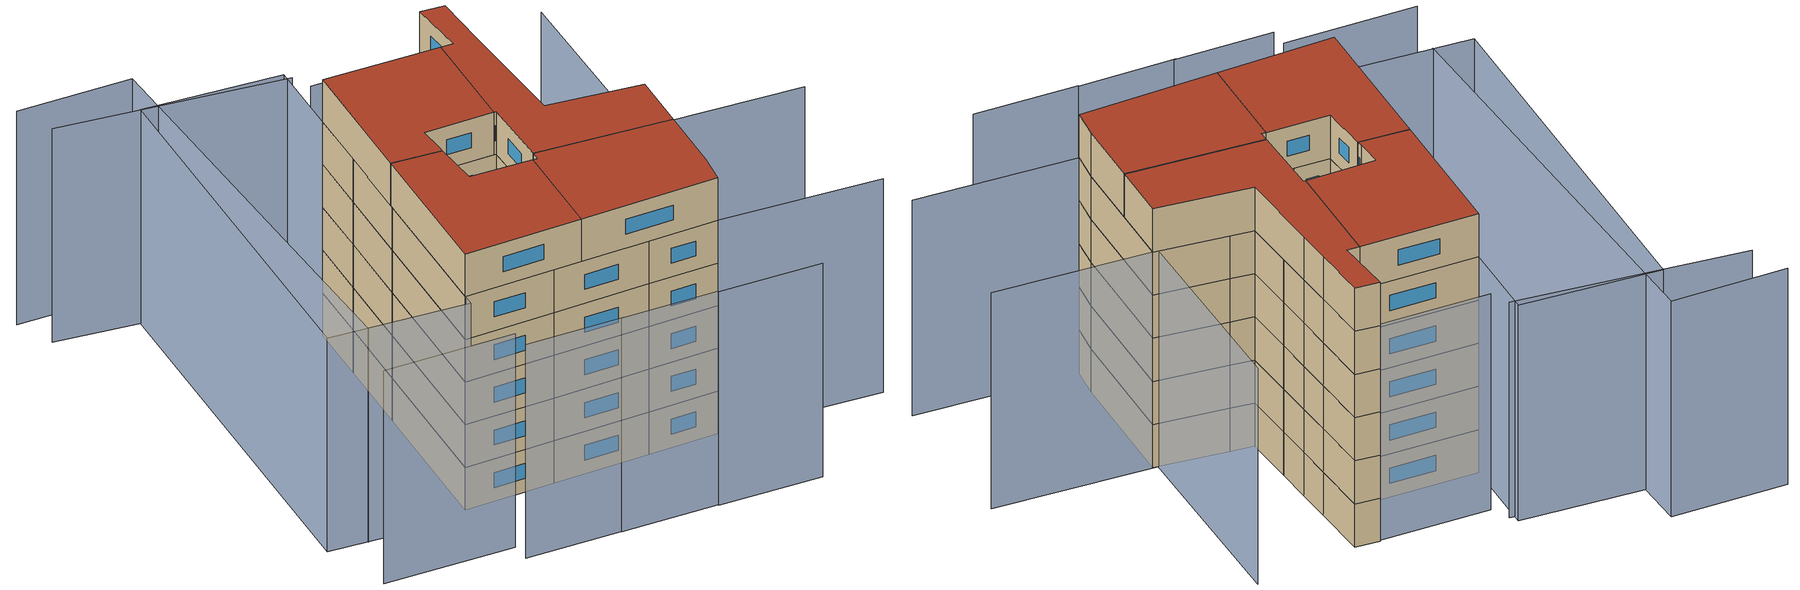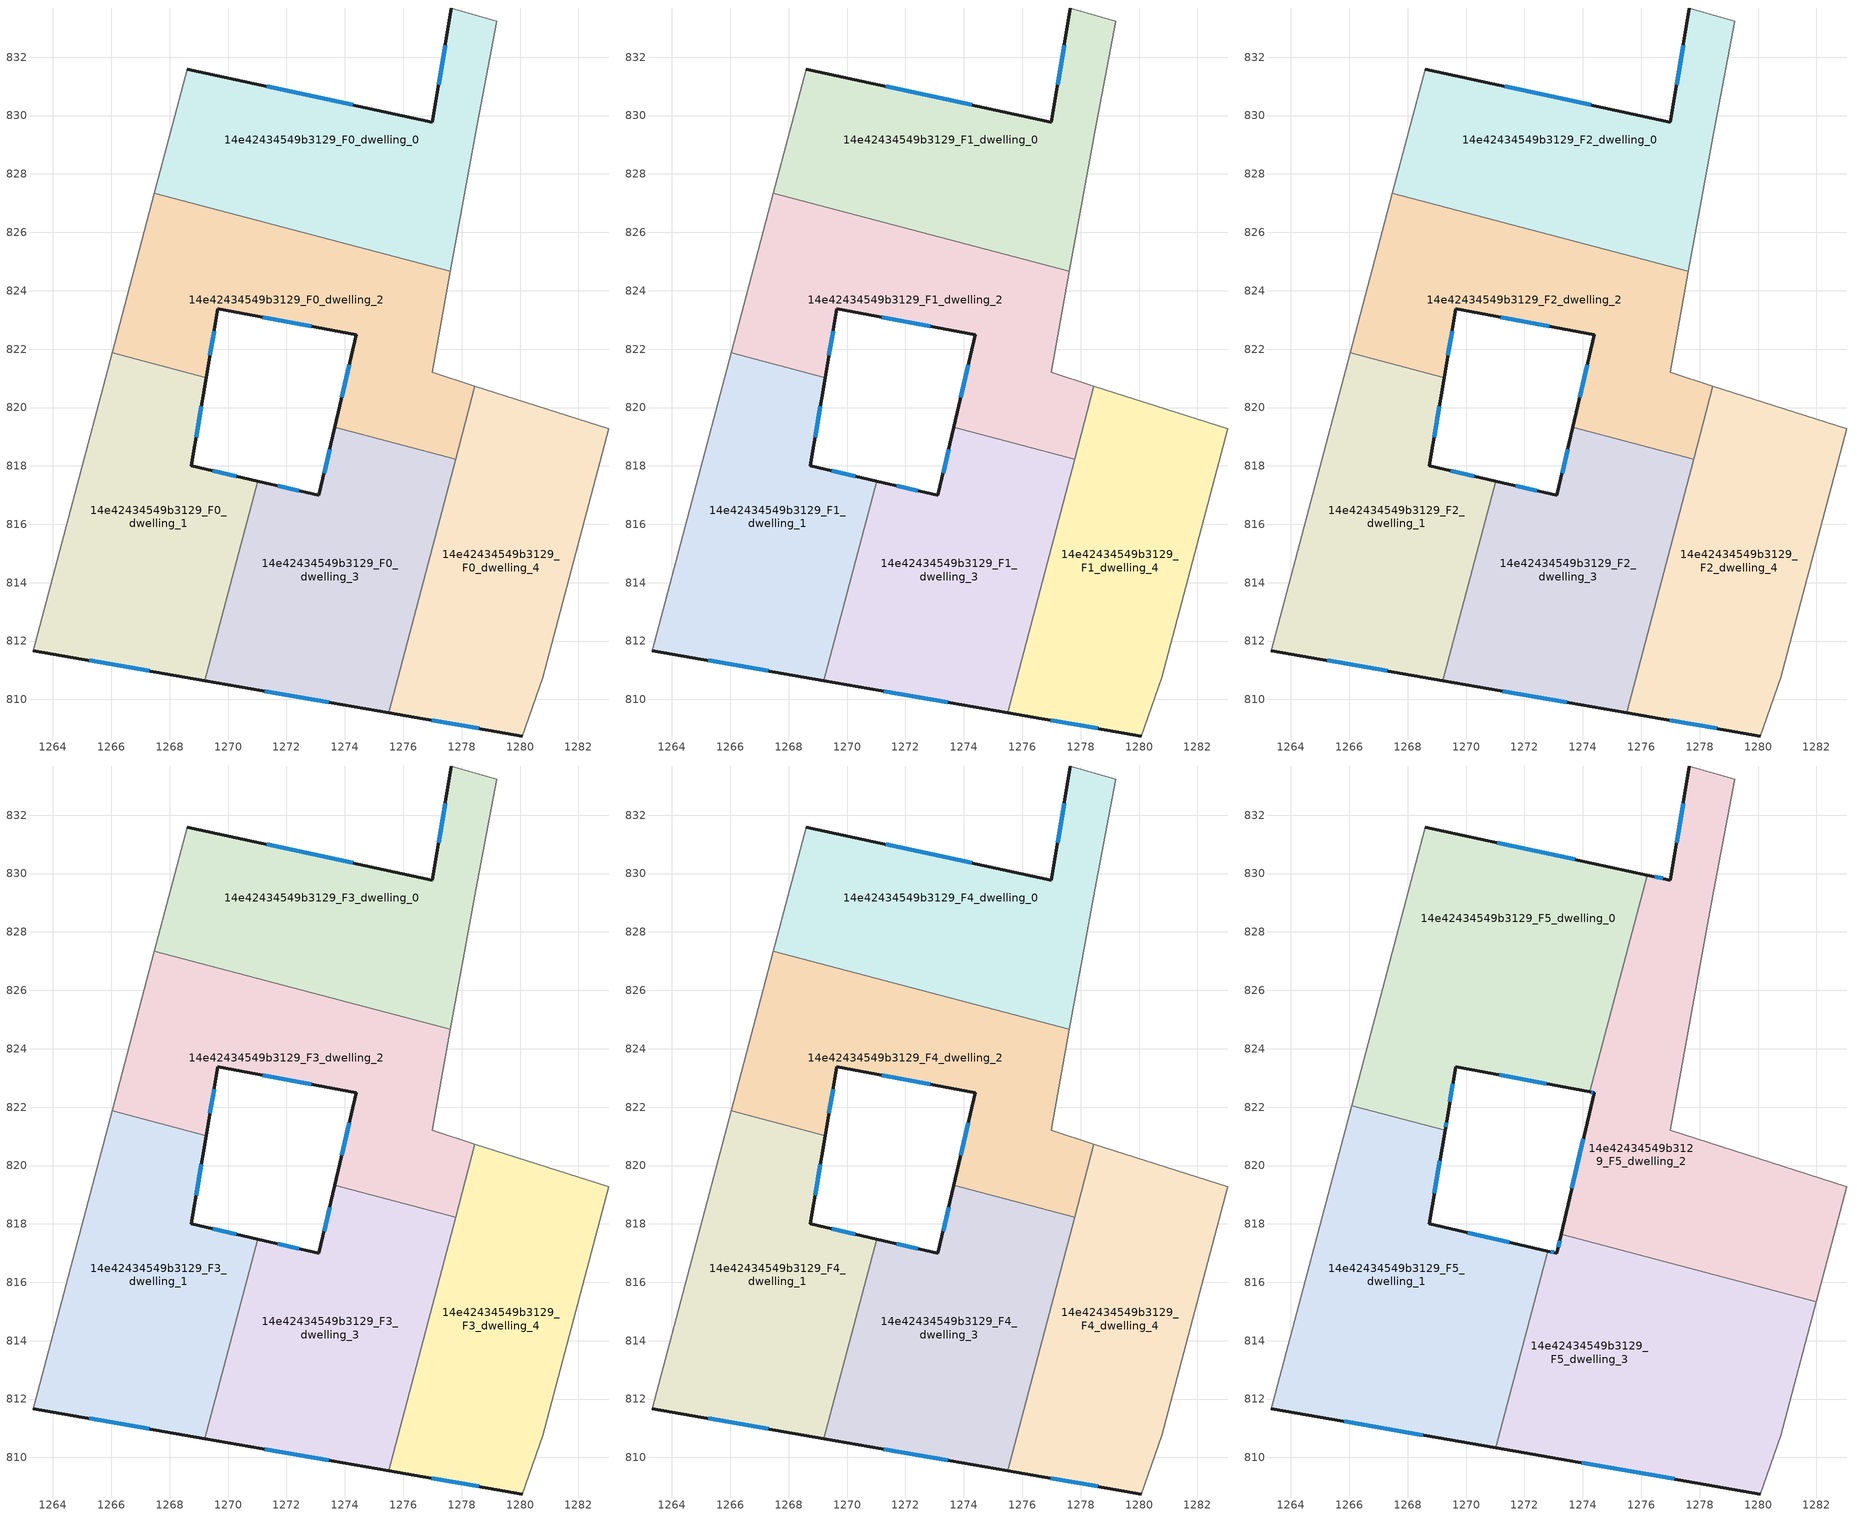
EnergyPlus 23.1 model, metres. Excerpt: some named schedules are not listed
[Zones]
14e42434549b3129_F0_dwelling_0
 floor ground (EU_floor_Construction): 1279.21,833.22 1278.48,829.43 1278.05,827.08 1277.61,824.66 1267.48,827.34 1268.6,831.59 1277,829.78 1277.65,833.68 z0
 wall outside (EU_wall_Construction): 1277.65,833.68 1277,829.78 1268.6,831.59 z0:3
 wall adiabatic (EU_wall_Construction): 1277.61,824.66 1278.05,827.08 1278.48,829.43 1279.21,833.22 1277.65,833.68 / 1268.6,831.59 1267.48,827.34 z0:3
 wall to 14e42434549b3129_F0_dwelling_2 (EU_wall_Construction): 1267.48,827.34 1277.61,824.66 z0:3
 window (EU_Window_Construction): 1277.44,832.41 1277.21,831.05 / 1274.27,830.37 1271.33,831 z0.98:2.02
14e42434549b3129_F0_dwelling_1
 floor ground (EU_floor_Construction): 1269.25,821.02 1268.74,818 1271.01,817.48 1269.2,810.64 1263.33,811.67 1266.03,821.87 z0
 wall outside (EU_wall_Construction): 1271.01,817.48 1268.74,818 1269.25,821.02 / 1263.33,811.67 1269.2,810.64 z0:3
 wall to 14e42434549b3129_F0_dwelling_3 (EU_wall_Construction): 1269.2,810.64 1271.01,817.48 z0:3
 wall adiabatic (EU_wall_Construction): 1266.03,821.87 1263.33,811.67 z0:3
 wall to 14e42434549b3129_F0_dwelling_2 (EU_wall_Construction): 1269.25,821.02 1266.03,821.87 z0:3
 window (EU_Window_Construction): 1268.9,818.98 1269.08,820.04 / 1270.27,817.65 1269.48,817.83 / 1265.24,811.33 1267.29,810.98 z0.98:2.02
14e42434549b3129_F0_dwelling_2
 floor ground (EU_floor_Construction): 1277.61,824.66 1276.99,821.2 1278.45,820.73 1277.79,818.22 1273.65,819.32 1274.39,822.49 1269.65,823.39 1269.25,821.02 1266.03,821.87 1267.48,827.34 z0
 wall outside (EU_wall_Construction): 1269.25,821.02 1269.65,823.39 1274.39,822.49 1273.65,819.32 z0:3
 wall to 14e42434549b3129_F0_dwelling_3 (EU_wall_Construction): 1273.65,819.32 1277.79,818.22 z0:3
 wall adiabatic (EU_wall_Construction): 1267.48,827.34 1266.03,821.87 / 1278.45,820.73 1276.99,821.2 1277.61,824.66 z0:3
 wall to 14e42434549b3129_F0_dwelling_4 (EU_wall_Construction): 1277.79,818.22 1278.45,820.73 z0:3
 window (EU_Window_Construction): 1274.15,821.46 1273.89,820.35 / 1271.19,823.1 1272.85,822.78 / 1269.38,821.79 1269.52,822.62 z0.98:2.02
14e42434549b3129_F0_dwelling_3
 floor ground (EU_floor_Construction): 1277.79,818.22 1275.5,809.55 1269.2,810.64 1271.01,817.48 1273.11,817 1273.65,819.32 z0
 wall outside (EU_wall_Construction): 1273.65,819.32 1273.11,817 1271.01,817.48 / 1269.2,810.64 1275.5,809.55 z0:3
 wall to 14e42434549b3129_F0_dwelling_4 (EU_wall_Construction): 1275.5,809.55 1277.79,818.22 z0:3
 window (EU_Window_Construction): 1272.43,817.15 1271.69,817.32 / 1273.47,818.56 1273.28,817.75 / 1271.25,810.29 1273.45,809.9 z0.98:2.02
14e42434549b3129_F0_dwelling_4
 floor ground (EU_floor_Construction): 1283.04,819.27 1280.77,810.75 1280.07,808.75 1275.5,809.55 1278.45,820.73 z0
 wall outside (EU_wall_Construction): 1275.5,809.55 1280.07,808.75 z0:3
 wall adiabatic (EU_wall_Construction): 1280.07,808.75 1280.77,810.75 1283.04,819.27 1278.45,820.73 z0:3
 window (EU_Window_Construction): 1276.98,809.29 1278.58,809.01 z0.98:2.02
14e42434549b3129_F1_dwelling_0
 floor to 14e42434549b3129_F0_dwelling_0 (EU_floor_Construction): 1279.21,833.22 1278.48,829.43 1278.05,827.08 1277.61,824.66 1267.48,827.34 1268.6,831.59 1277,829.78 1277.65,833.68 z3
 wall outside (EU_wall_Construction): 1277.65,833.68 1277,829.78 1268.6,831.59 z3:6
 wall adiabatic (EU_wall_Construction): 1277.61,824.66 1278.05,827.08 1278.48,829.43 1279.21,833.22 1277.65,833.68 / 1268.6,831.59 1267.48,827.34 z3:6
 wall to 14e42434549b3129_F1_dwelling_2 (EU_wall_Construction): 1267.48,827.34 1277.61,824.66 z3:6
 window (EU_Window_Construction): 1277.44,832.41 1277.21,831.05 / 1274.27,830.37 1271.33,831 z3.98:5.02
14e42434549b3129_F1_dwelling_1
 floor to 14e42434549b3129_F0_dwelling_1 (EU_floor_Construction): 1269.25,821.02 1268.74,818 1271.01,817.48 1269.2,810.64 1263.33,811.67 1266.03,821.87 z3
 wall outside (EU_wall_Construction): 1271.01,817.48 1268.74,818 1269.25,821.02 / 1263.33,811.67 1269.2,810.64 z3:6
 wall to 14e42434549b3129_F1_dwelling_3 (EU_wall_Construction): 1269.2,810.64 1271.01,817.48 z3:6
 wall adiabatic (EU_wall_Construction): 1266.03,821.87 1263.33,811.67 z3:6
 wall to 14e42434549b3129_F1_dwelling_2 (EU_wall_Construction): 1269.25,821.02 1266.03,821.87 z3:6
 window (EU_Window_Construction): 1268.9,818.98 1269.08,820.04 / 1270.27,817.65 1269.48,817.83 / 1265.24,811.33 1267.29,810.98 z3.98:5.02
14e42434549b3129_F1_dwelling_2
 floor to 14e42434549b3129_F0_dwelling_2 (EU_floor_Construction): 1277.61,824.66 1276.99,821.2 1278.45,820.73 1277.79,818.22 1273.65,819.32 1274.39,822.49 1269.65,823.39 1269.25,821.02 1266.03,821.87 1267.48,827.34 z3
 wall outside (EU_wall_Construction): 1269.25,821.02 1269.65,823.39 1274.39,822.49 1273.65,819.32 z3:6
 wall to 14e42434549b3129_F1_dwelling_3 (EU_wall_Construction): 1273.65,819.32 1277.79,818.22 z3:6
 wall adiabatic (EU_wall_Construction): 1267.48,827.34 1266.03,821.87 / 1278.45,820.73 1276.99,821.2 1277.61,824.66 z3:6
 wall to 14e42434549b3129_F1_dwelling_4 (EU_wall_Construction): 1277.79,818.22 1278.45,820.73 z3:6
 window (EU_Window_Construction): 1274.15,821.46 1273.89,820.35 / 1271.19,823.1 1272.85,822.78 / 1269.38,821.79 1269.52,822.62 z3.98:5.02
14e42434549b3129_F1_dwelling_3
 floor to 14e42434549b3129_F0_dwelling_3 (EU_floor_Construction): 1277.79,818.22 1275.5,809.55 1269.2,810.64 1271.01,817.48 1273.11,817 1273.65,819.32 z3
 wall outside (EU_wall_Construction): 1273.65,819.32 1273.11,817 1271.01,817.48 / 1269.2,810.64 1275.5,809.55 z3:6
 wall to 14e42434549b3129_F1_dwelling_4 (EU_wall_Construction): 1275.5,809.55 1277.79,818.22 z3:6
 window (EU_Window_Construction): 1272.43,817.15 1271.69,817.32 / 1273.47,818.56 1273.28,817.75 / 1271.25,810.29 1273.45,809.9 z3.98:5.02
14e42434549b3129_F1_dwelling_4
 floor to 14e42434549b3129_F0_dwelling_4 (EU_floor_Construction): 1283.04,819.27 1280.77,810.75 1280.07,808.75 1275.5,809.55 1278.45,820.73 z3
 wall outside (EU_wall_Construction): 1275.5,809.55 1280.07,808.75 z3:6
 wall adiabatic (EU_wall_Construction): 1280.07,808.75 1280.77,810.75 1283.04,819.27 1278.45,820.73 z3:6
 window (EU_Window_Construction): 1276.98,809.29 1278.58,809.01 z3.98:5.02
14e42434549b3129_F2_dwelling_0
 floor to 14e42434549b3129_F1_dwelling_0 (EU_floor_Construction): 1279.21,833.22 1278.48,829.43 1278.05,827.08 1277.61,824.66 1267.48,827.34 1268.6,831.59 1277,829.78 1277.65,833.68 z6
 wall outside (EU_wall_Construction): 1277.65,833.68 1277,829.78 1268.6,831.59 z6:9
 wall adiabatic (EU_wall_Construction): 1277.61,824.66 1278.05,827.08 1278.48,829.43 1279.21,833.22 1277.65,833.68 / 1268.6,831.59 1267.48,827.34 z6:9
 wall to 14e42434549b3129_F2_dwelling_2 (EU_wall_Construction): 1267.48,827.34 1277.61,824.66 z6:9
 window (EU_Window_Construction): 1277.44,832.41 1277.21,831.05 / 1274.27,830.37 1271.33,831 z6.98:8.02
14e42434549b3129_F2_dwelling_1
 floor to 14e42434549b3129_F1_dwelling_1 (EU_floor_Construction): 1269.25,821.02 1268.74,818 1271.01,817.48 1269.2,810.64 1263.33,811.67 1266.03,821.87 z6
 wall outside (EU_wall_Construction): 1271.01,817.48 1268.74,818 1269.25,821.02 / 1263.33,811.67 1269.2,810.64 z6:9
 wall to 14e42434549b3129_F2_dwelling_3 (EU_wall_Construction): 1269.2,810.64 1271.01,817.48 z6:9
 wall adiabatic (EU_wall_Construction): 1266.03,821.87 1263.33,811.67 z6:9
 wall to 14e42434549b3129_F2_dwelling_2 (EU_wall_Construction): 1269.25,821.02 1266.03,821.87 z6:9
 window (EU_Window_Construction): 1268.9,818.98 1269.08,820.04 / 1270.27,817.65 1269.48,817.83 / 1265.24,811.33 1267.29,810.98 z6.98:8.02
14e42434549b3129_F2_dwelling_2
 floor to 14e42434549b3129_F1_dwelling_2 (EU_floor_Construction): 1277.61,824.66 1276.99,821.2 1278.45,820.73 1277.79,818.22 1273.65,819.32 1274.39,822.49 1269.65,823.39 1269.25,821.02 1266.03,821.87 1267.48,827.34 z6
 wall outside (EU_wall_Construction): 1269.25,821.02 1269.65,823.39 1274.39,822.49 1273.65,819.32 z6:9
 wall to 14e42434549b3129_F2_dwelling_3 (EU_wall_Construction): 1273.65,819.32 1277.79,818.22 z6:9
 wall adiabatic (EU_wall_Construction): 1267.48,827.34 1266.03,821.87 / 1278.45,820.73 1276.99,821.2 1277.61,824.66 z6:9
 wall to 14e42434549b3129_F2_dwelling_4 (EU_wall_Construction): 1277.79,818.22 1278.45,820.73 z6:9
 window (EU_Window_Construction): 1274.15,821.46 1273.89,820.35 / 1271.19,823.1 1272.85,822.78 / 1269.38,821.79 1269.52,822.62 z6.98:8.02
14e42434549b3129_F2_dwelling_3
 floor to 14e42434549b3129_F1_dwelling_3 (EU_floor_Construction): 1277.79,818.22 1275.5,809.55 1269.2,810.64 1271.01,817.48 1273.11,817 1273.65,819.32 z6
 wall outside (EU_wall_Construction): 1273.65,819.32 1273.11,817 1271.01,817.48 / 1269.2,810.64 1275.5,809.55 z6:9
 wall to 14e42434549b3129_F2_dwelling_4 (EU_wall_Construction): 1275.5,809.55 1277.79,818.22 z6:9
 window (EU_Window_Construction): 1272.43,817.15 1271.69,817.32 / 1273.47,818.56 1273.28,817.75 / 1271.25,810.29 1273.45,809.9 z6.98:8.02
14e42434549b3129_F2_dwelling_4
 floor to 14e42434549b3129_F1_dwelling_4 (EU_floor_Construction): 1283.04,819.27 1280.77,810.75 1280.07,808.75 1275.5,809.55 1278.45,820.73 z6
 wall outside (EU_wall_Construction): 1275.5,809.55 1280.07,808.75 z6:9
 wall adiabatic (EU_wall_Construction): 1280.07,808.75 1280.77,810.75 1283.04,819.27 1278.45,820.73 z6:9
 window (EU_Window_Construction): 1276.98,809.29 1278.58,809.01 z6.98:8.02
14e42434549b3129_F3_dwelling_0
 floor to 14e42434549b3129_F2_dwelling_0 (EU_floor_Construction): 1279.21,833.22 1278.48,829.43 1278.05,827.08 1277.61,824.66 1267.48,827.34 1268.6,831.59 1277,829.78 1277.65,833.68 z9
 wall outside (EU_wall_Construction): 1277.65,833.68 1277,829.78 1268.6,831.59 z9:12
 wall adiabatic (EU_wall_Construction): 1277.61,824.66 1278.05,827.08 1278.48,829.43 1279.21,833.22 1277.65,833.68 / 1268.6,831.59 1267.48,827.34 z9:12
 wall to 14e42434549b3129_F3_dwelling_2 (EU_wall_Construction): 1267.48,827.34 1277.61,824.66 z9:12
 window (EU_Window_Construction): 1277.44,832.41 1277.21,831.05 / 1274.27,830.37 1271.33,831 z9.98:11.02
14e42434549b3129_F3_dwelling_1
 floor to 14e42434549b3129_F2_dwelling_1 (EU_floor_Construction): 1269.25,821.02 1268.74,818 1271.01,817.48 1269.2,810.64 1263.33,811.67 1266.03,821.87 z9
 wall outside (EU_wall_Construction): 1271.01,817.48 1268.74,818 1269.25,821.02 / 1263.33,811.67 1269.2,810.64 z9:12
 wall to 14e42434549b3129_F3_dwelling_3 (EU_wall_Construction): 1269.2,810.64 1271.01,817.48 z9:12
 wall adiabatic (EU_wall_Construction): 1266.03,821.87 1263.33,811.67 z9:12
 wall to 14e42434549b3129_F3_dwelling_2 (EU_wall_Construction): 1269.25,821.02 1266.03,821.87 z9:12
 window (EU_Window_Construction): 1268.9,818.98 1269.08,820.04 / 1270.27,817.65 1269.48,817.83 / 1265.24,811.33 1267.29,810.98 z9.98:11.02
14e42434549b3129_F3_dwelling_2
 floor to 14e42434549b3129_F2_dwelling_2 (EU_floor_Construction): 1277.61,824.66 1276.99,821.2 1278.45,820.73 1277.79,818.22 1273.65,819.32 1274.39,822.49 1269.65,823.39 1269.25,821.02 1266.03,821.87 1267.48,827.34 z9
 wall outside (EU_wall_Construction): 1269.25,821.02 1269.65,823.39 1274.39,822.49 1273.65,819.32 z9:12
 wall to 14e42434549b3129_F3_dwelling_3 (EU_wall_Construction): 1273.65,819.32 1277.79,818.22 z9:12
 wall adiabatic (EU_wall_Construction): 1267.48,827.34 1266.03,821.87 / 1278.45,820.73 1276.99,821.2 1277.61,824.66 z9:12
 wall to 14e42434549b3129_F3_dwelling_4 (EU_wall_Construction): 1277.79,818.22 1278.45,820.73 z9:12
 window (EU_Window_Construction): 1274.15,821.46 1273.89,820.35 / 1271.19,823.1 1272.85,822.78 / 1269.38,821.79 1269.52,822.62 z9.98:11.02
14e42434549b3129_F3_dwelling_3
 floor to 14e42434549b3129_F2_dwelling_3 (EU_floor_Construction): 1277.79,818.22 1275.5,809.55 1269.2,810.64 1271.01,817.48 1273.11,817 1273.65,819.32 z9
 wall outside (EU_wall_Construction): 1273.65,819.32 1273.11,817 1271.01,817.48 / 1269.2,810.64 1275.5,809.55 z9:12
 wall to 14e42434549b3129_F3_dwelling_4 (EU_wall_Construction): 1275.5,809.55 1277.79,818.22 z9:12
 window (EU_Window_Construction): 1272.43,817.15 1271.69,817.32 / 1273.47,818.56 1273.28,817.75 / 1271.25,810.29 1273.45,809.9 z9.98:11.02
14e42434549b3129_F3_dwelling_4
 floor to 14e42434549b3129_F2_dwelling_4 (EU_floor_Construction): 1283.04,819.27 1280.77,810.75 1280.07,808.75 1275.5,809.55 1278.45,820.73 z9
 wall outside (EU_wall_Construction): 1275.5,809.55 1280.07,808.75 z9:12
 wall adiabatic (EU_wall_Construction): 1280.07,808.75 1280.77,810.75 1283.04,819.27 1278.45,820.73 z9:12
 window (EU_Window_Construction): 1276.98,809.29 1278.58,809.01 z9.98:11.02
14e42434549b3129_F4_dwelling_0
 floor to 14e42434549b3129_F3_dwelling_0 (EU_floor_Construction): 1279.21,833.22 1278.48,829.43 1278.05,827.08 1277.61,824.66 1267.48,827.34 1268.6,831.59 1277,829.78 1277.65,833.68 z12
 wall outside (EU_wall_Construction): 1277.65,833.68 1277,829.78 1268.6,831.59 z12:15
 wall adiabatic (EU_wall_Construction): 1277.61,824.66 1278.05,827.08 1278.48,829.43 1279.21,833.22 1277.65,833.68 / 1268.6,831.59 1267.48,827.34 z12:15
 wall to 14e42434549b3129_F4_dwelling_2 (EU_wall_Construction): 1267.48,827.34 1277.61,824.66 z12:15
 window (EU_Window_Construction): 1277.44,832.41 1277.21,831.05 / 1274.27,830.37 1271.33,831 z12.98:14.02
14e42434549b3129_F4_dwelling_1
 floor to 14e42434549b3129_F3_dwelling_1 (EU_floor_Construction): 1269.25,821.02 1268.74,818 1271.01,817.48 1269.2,810.64 1263.33,811.67 1266.03,821.87 z12
 wall outside (EU_wall_Construction): 1271.01,817.48 1268.74,818 1269.25,821.02 / 1263.33,811.67 1269.2,810.64 z12:15
 wall to 14e42434549b3129_F4_dwelling_3 (EU_wall_Construction): 1269.2,810.64 1271.01,817.48 z12:15
 wall adiabatic (EU_wall_Construction): 1266.03,821.87 1263.33,811.67 z12:15
 wall to 14e42434549b3129_F4_dwelling_2 (EU_wall_Construction): 1269.25,821.02 1266.03,821.87 z12:15
 window (EU_Window_Construction): 1268.9,818.98 1269.08,820.04 / 1270.27,817.65 1269.48,817.83 / 1265.24,811.33 1267.29,810.98 z12.98:14.02
14e42434549b3129_F4_dwelling_2
 floor to 14e42434549b3129_F3_dwelling_2 (EU_floor_Construction): 1277.61,824.66 1276.99,821.2 1278.45,820.73 1277.79,818.22 1273.65,819.32 1274.39,822.49 1269.65,823.39 1269.25,821.02 1266.03,821.87 1267.48,827.34 z12
 wall outside (EU_wall_Construction): 1269.25,821.02 1269.65,823.39 1274.39,822.49 1273.65,819.32 z12:15
 wall to 14e42434549b3129_F4_dwelling_3 (EU_wall_Construction): 1273.65,819.32 1277.79,818.22 z12:15
 wall adiabatic (EU_wall_Construction): 1267.48,827.34 1266.03,821.87 / 1278.45,820.73 1276.99,821.2 1277.61,824.66 z12:15
 wall to 14e42434549b3129_F4_dwelling_4 (EU_wall_Construction): 1277.79,818.22 1278.45,820.73 z12:15
 window (EU_Window_Construction): 1274.15,821.46 1273.89,820.35 / 1271.19,823.1 1272.85,822.78 / 1269.38,821.79 1269.52,822.62 z12.98:14.02
14e42434549b3129_F4_dwelling_3
 floor to 14e42434549b3129_F3_dwelling_3 (EU_floor_Construction): 1277.79,818.22 1275.5,809.55 1269.2,810.64 1271.01,817.48 1273.11,817 1273.65,819.32 z12
 wall outside (EU_wall_Construction): 1273.65,819.32 1273.11,817 1271.01,817.48 / 1269.2,810.64 1275.5,809.55 z12:15
 wall to 14e42434549b3129_F4_dwelling_4 (EU_wall_Construction): 1275.5,809.55 1277.79,818.22 z12:15
 window (EU_Window_Construction): 1272.43,817.15 1271.69,817.32 / 1273.47,818.56 1273.28,817.75 / 1271.25,810.29 1273.45,809.9 z12.98:14.02
14e42434549b3129_F4_dwelling_4
 floor to 14e42434549b3129_F3_dwelling_4 (EU_floor_Construction): 1283.04,819.27 1280.77,810.75 1280.07,808.75 1275.5,809.55 1278.45,820.73 z12
 wall outside (EU_wall_Construction): 1275.5,809.55 1280.07,808.75 z12:15
 wall adiabatic (EU_wall_Construction): 1280.07,808.75 1280.77,810.75 1283.04,819.27 1278.45,820.73 z12:15
 window (EU_Window_Construction): 1276.98,809.29 1278.58,809.01 z12.98:14.02
14e42434549b3129_F5_dwelling_0
 floor to 14e42434549b3129_F4_dwelling_0 (EU_floor_Construction): 1276.2,829.95 1274.98,825.36 1267.48,827.34 1268.6,831.59 z15
 floor to 14e42434549b3129_F4_dwelling_2 (EU_floor_Construction): 1274.98,825.36 1274.23,822.52 1269.65,823.39 1269.35,821.6 1269.32,821.43 1269.28,821.21 1266.08,822.05 1267.48,827.34 z15
 wall outside (EU_wall_Construction): 1269.28,821.21 1269.35,821.6 1269.65,823.39 1274.23,822.52 / 1276.2,829.95 1268.6,831.59 z15:18
 wall to 14e42434549b3129_F5_dwelling_2 (EU_wall_Construction): 1274.23,822.52 1276.2,829.95 z15:18
 wall to 14e42434549b3129_F5_dwelling_1 (EU_wall_Construction): 1266.08,822.05 1269.28,821.21 z15:18
 wall adiabatic (EU_wall_Construction): 1268.6,831.59 1266.08,822.05 z15:18
 window (EU_Window_Construction): 1271.14,823.11 1272.74,822.8 / 1269.44,822.18 1269.55,822.81 / 1269.3,821.33 1269.32,821.47 / 1273.73,830.48 1271.07,831.06 z15.98:17.02
 roof outside (EU_roof_Construction): 1274.23,822.52 1276.2,829.95 1268.6,831.59 1266.08,822.05 1269.28,821.21 1269.35,821.6 1269.65,823.39 z18
14e42434549b3129_F5_dwelling_1
 floor to 14e42434549b3129_F4_dwelling_1 (EU_floor_Construction): 1269.25,821.02 1268.74,818 1271.01,817.48 1269.2,810.64 1263.33,811.67 1266.03,821.87 z15
 floor to 14e42434549b3129_F4_dwelling_3 (EU_floor_Construction): 1272.79,817.07 1271.01,810.33 1269.2,810.64 1271.01,817.48 z15
 floor to 14e42434549b3129_F4_dwelling_2 (EU_floor_Construction): 1269.28,821.21 1269.25,821.02 1266.03,821.87 1266.08,822.05 z15
 wall outside (EU_wall_Construction): 1272.79,817.07 1268.74,818 1269.28,821.21 / 1263.33,811.67 1271.01,810.33 z15:18
 wall adiabatic (EU_wall_Construction): 1266.08,822.05 1263.33,811.67 z15:18
 wall to 14e42434549b3129_F5_dwelling_3 (EU_wall_Construction): 1271.01,810.33 1272.79,817.07 z15:18
 window (EU_Window_Construction): 1268.92,819.04 1269.1,820.16 / 1271.47,817.37 1270.06,817.7 / 1265.83,811.23 1268.51,810.76 z15.98:17.02
 roof outside (EU_roof_Construction): 1271.01,810.33 1272.79,817.07 1268.74,818 1269.28,821.21 1266.08,822.05 1263.33,811.67 z18
14e42434549b3129_F5_dwelling_2
 floor to 14e42434549b3129_F4_dwelling_2 (EU_floor_Construction): 1277.61,824.66 1276.99,821.2 1278.45,820.73 1277.79,818.22 1273.65,819.32 1274.39,822.49 1274.23,822.52 1274.98,825.36 z15
 floor to 14e42434549b3129_F4_dwelling_0 (EU_floor_Construction): 1279.21,833.22 1278.48,829.43 1278.05,827.08 1277.61,824.66 1274.98,825.36 1276.2,829.95 1277,829.78 1277.65,833.68 z15
 floor to 14e42434549b3129_F4_dwelling_3 (EU_floor_Construction): 1277.79,818.22 1277.35,816.56 1273.26,817.64 1273.65,819.32 z15
 floor to 14e42434549b3129_F4_dwelling_4 (EU_floor_Construction): 1283.04,819.27 1281.99,815.33 1277.35,816.56 1278.45,820.73 z15
 wall outside (EU_wall_Construction): 1277.65,833.68 1277,829.78 1276.2,829.95 / 1274.23,822.52 1274.39,822.49 1273.26,817.64 z15:18
 wall adiabatic (EU_wall_Construction): 1281.99,815.33 1283.04,819.27 1276.99,821.2 1278.05,827.08 1278.48,829.43 1279.21,833.22 1277.65,833.68 z15:18
 wall to 14e42434549b3129_F5_dwelling_3 (EU_wall_Construction): 1273.26,817.64 1281.99,815.33 z15:18
 window (EU_Window_Construction): 1276.74,829.83 1276.46,829.89 / 1277.44,832.41 1277.21,831.05 / 1274.02,820.91 1273.63,819.22 / 1274.28,822.51 1274.34,822.5 z15.98:17.02
 roof outside (EU_roof_Construction): 1281.99,815.33 1283.04,819.27 1276.99,821.2 1278.05,827.08 1278.48,829.43 1279.21,833.22 1277.65,833.68 1277,829.78 1276.2,829.95 1274.23,822.52 1274.39,822.49 1273.26,817.64 z18
14e42434549b3129_F5_dwelling_3
 floor to 14e42434549b3129_F4_dwelling_3 (EU_floor_Construction): 1277.35,816.56 1275.5,809.55 1271.01,810.33 1272.79,817.07 1273.11,817 1273.26,817.64 z15
 floor to 14e42434549b3129_F4_dwelling_4 (EU_floor_Construction): 1281.99,815.33 1280.77,810.75 1280.07,808.75 1275.5,809.55 1277.35,816.56 z15
 wall outside (EU_wall_Construction): 1273.26,817.64 1273.11,817 1272.79,817.07 / 1271.01,810.33 1280.07,808.75 z15:18
 wall adiabatic (EU_wall_Construction): 1280.07,808.75 1280.77,810.75 1281.99,815.33 z15:18
 window (EU_Window_Construction): 1273.01,817.02 1272.89,817.05 / 1273.21,817.43 1273.16,817.21 / 1273.95,809.81 1277.12,809.26 z15.98:17.02
 roof outside (EU_roof_Construction): 1280.07,808.75 1280.77,810.75 1281.99,815.33 1273.26,817.64 1273.11,817 1272.79,817.07 1271.01,810.33 z18
shading: 1275.27,802.72 1281.96,801.26 / 1254.6,808.51 1263.12,806.73 / 1269.04,804.08 1275.29,802.8 / 1262.84,805.43 1269.2,804.08 / 1290.47,806.15 1280.07,808.75 / 1280.07,808.75 1286.06,832.73 / 1255.34,843.83 1262.82,842.29 / 1262.82,842.29 1256.71,812.6 / 1293.09,816.74 1275.43,821.18 / 1279.21,833.22 1270.51,835.07 / 1270.23,836.44 1255.76,841.02 / 1270.03,837.01 1263.14,810.93 / 1263.14,810.93 1254.19,813.29 / 1254.19,813.29 1261.09,839.38 / 1261.09,839.38 1270.03,837.01 z0:15
[Building]
EU S2 Campaign: North Axis=0; Terrain=City; Solar Distribution=FullExterior
[Site:Location]
Bologna: Latitude=44.5; Longitude=11.25; Time Zone=1; Elevation=37
[SizingPeriod:WeatherFileDays]
AnnualSizingPeriod: Begin Month=1; Begin Day of Month=1; End Month=12; End Day of Month=31; Day of Week for Start Day=Monday; Use Weather File Daylight Saving Period=No; Use Weather File Rain and Snow Indicators=No
[MATERIAL]
EU_InternalMass_Material: Roughness=MediumRough; Thickness=0.1; Conductivity=1; Density=1800; Specific Heat=900; Thermal Absorptance=0.9; Solar Absorptance=0.7; Visible Absorptance=0.7
[MATERIAL:NOMASS] Roughness=MediumRough; Thermal Absorptance=0.9; Solar Absorptance=0.7; Visible Absorptance=0.7
Name | Thermal Resistance
EU_wall_NoMass | 0.905828
EU_roof_NoMass | 0.37593
EU_floor_NoMass | 0.67114
[WINDOWMATERIAL:SIMPLEGLAZINGSYSTEM]
EU_Window_SimpleGlazing: UFactor=4.52486; Solar Heat Gain Coefficient=0.85; Visible Transmittance=0.85
[CONSTRUCTION]
EU_wall_Construction: EU_wall_NoMass
EU_roof_Construction: EU_roof_NoMass
EU_floor_Construction: EU_floor_NoMass
EU_Window_Construction: EU_Window_SimpleGlazing
EU_InternalMass_Construction: EU_InternalMass_Material
[ZONE] Type=1; Multiplier=1; Ceiling Height=autocalculate; Floor Area=autocalculate; Part of Total Floor Area=Yes
Name | Volume
14e42434549b3129_F0_dwelling_0; 14e42434549b3129_F1_dwelling_0; 14e42434549b3129_F2_dwelling_0; 14e42434549b3129_F3_dwelling_0; 14e42434549b3129_F4_dwelling_0 | 161.246
14e42434549b3129_F5_dwelling_0 | 201.528
14e42434549b3129_F0_dwelling_1; 14e42434549b3129_F1_dwelling_1; 14e42434549b3129_F2_dwelling_1; 14e42434549b3129_F3_dwelling_1; 14e42434549b3129_F4_dwelling_1 | 161.232
14e42434549b3129_F5_dwelling_1 | 201.538
14e42434549b3129_F0_dwelling_2; 14e42434549b3129_F1_dwelling_2; 14e42434549b3129_F2_dwelling_2; 14e42434549b3129_F3_dwelling_2; 14e42434549b3129_F4_dwelling_2 | 161.224
14e42434549b3129_F5_dwelling_2 | 201.549
14e42434549b3129_F0_dwelling_3; 14e42434549b3129_F1_dwelling_3; 14e42434549b3129_F2_dwelling_3; 14e42434549b3129_F3_dwelling_3; 14e42434549b3129_F4_dwelling_3 | 161.234
14e42434549b3129_F5_dwelling_3 | 201.554
14e42434549b3129_F0_dwelling_4; 14e42434549b3129_F1_dwelling_4; 14e42434549b3129_F2_dwelling_4; 14e42434549b3129_F3_dwelling_4; 14e42434549b3129_F4_dwelling_4 | 161.228
[INTERNALMASS] Construction=EU_InternalMass_Construction
Name | Zone or ZoneList | Surface Area
14e42434549b3129_F0_dwelling_0_EU_InternalMass | 14e42434549b3129_F0_dwelling_0 | 53.7489
14e42434549b3129_F0_dwelling_1_EU_InternalMass | 14e42434549b3129_F0_dwelling_1 | 53.7435
14e42434549b3129_F0_dwelling_2_EU_InternalMass | 14e42434549b3129_F0_dwelling_2 | 53.7413
14e42434549b3129_F0_dwelling_3_EU_InternalMass | 14e42434549b3129_F0_dwelling_3 | 53.7434
14e42434549b3129_F0_dwelling_4_EU_InternalMass | 14e42434549b3129_F0_dwelling_4 | 53.7426
14e42434549b3129_F1_dwelling_0_EU_InternalMass | 14e42434549b3129_F1_dwelling_0 | 53.7489
14e42434549b3129_F1_dwelling_1_EU_InternalMass | 14e42434549b3129_F1_dwelling_1 | 53.7435
14e42434549b3129_F1_dwelling_2_EU_InternalMass | 14e42434549b3129_F1_dwelling_2 | 53.7413
14e42434549b3129_F1_dwelling_3_EU_InternalMass | 14e42434549b3129_F1_dwelling_3 | 53.7434
14e42434549b3129_F1_dwelling_4_EU_InternalMass | 14e42434549b3129_F1_dwelling_4 | 53.7426
14e42434549b3129_F2_dwelling_0_EU_InternalMass | 14e42434549b3129_F2_dwelling_0 | 53.7489
14e42434549b3129_F2_dwelling_1_EU_InternalMass | 14e42434549b3129_F2_dwelling_1 | 53.7435
14e42434549b3129_F2_dwelling_2_EU_InternalMass | 14e42434549b3129_F2_dwelling_2 | 53.7413
14e42434549b3129_F2_dwelling_3_EU_InternalMass | 14e42434549b3129_F2_dwelling_3 | 53.7434
14e42434549b3129_F2_dwelling_4_EU_InternalMass | 14e42434549b3129_F2_dwelling_4 | 53.7426
14e42434549b3129_F3_dwelling_0_EU_InternalMass | 14e42434549b3129_F3_dwelling_0 | 53.7489
14e42434549b3129_F3_dwelling_1_EU_InternalMass | 14e42434549b3129_F3_dwelling_1 | 53.7435
14e42434549b3129_F3_dwelling_2_EU_InternalMass | 14e42434549b3129_F3_dwelling_2 | 53.7413
14e42434549b3129_F3_dwelling_3_EU_InternalMass | 14e42434549b3129_F3_dwelling_3 | 53.7434
14e42434549b3129_F3_dwelling_4_EU_InternalMass | 14e42434549b3129_F3_dwelling_4 | 53.7426
14e42434549b3129_F4_dwelling_0_EU_InternalMass | 14e42434549b3129_F4_dwelling_0 | 53.7489
14e42434549b3129_F4_dwelling_1_EU_InternalMass | 14e42434549b3129_F4_dwelling_1 | 53.7435
14e42434549b3129_F4_dwelling_2_EU_InternalMass | 14e42434549b3129_F4_dwelling_2 | 53.7413
14e42434549b3129_F4_dwelling_3_EU_InternalMass | 14e42434549b3129_F4_dwelling_3 | 53.7434
14e42434549b3129_F4_dwelling_4_EU_InternalMass | 14e42434549b3129_F4_dwelling_4 | 53.7426
14e42434549b3129_F5_dwelling_0_EU_InternalMass | 14e42434549b3129_F5_dwelling_0 | 67.1779
14e42434549b3129_F5_dwelling_1_EU_InternalMass | 14e42434549b3129_F5_dwelling_1 | 67.1791
14e42434549b3129_F5_dwelling_2_EU_InternalMass | 14e42434549b3129_F5_dwelling_2 | 67.1816
14e42434549b3129_F5_dwelling_3_EU_InternalMass | 14e42434549b3129_F5_dwelling_3 | 67.1842
[OTHEREQUIPMENT] Fuel Type=Electricity; Design Level Calculation Method=Watts/Area; Power per Zone Floor Area=1; Fraction Latent=0; Fraction Radiant=0; Fraction Lost=0; Carbon Dioxide Generation Rate=0; EndUse Subcategory=EU_Step8_InternalGains
Name | Zone or ZoneList or Space or SpaceList | Schedule
EU_Step8_InternalGain_14e42434549b3129_F0_dwelling_0_f000 | 14e42434549b3129_F0_dwelling_0 | EU_Step8_GainSchedule_14e42434549b3129_F0_dwelling_0_f000
EU_Step8_InternalGain_14e42434549b3129_F0_dwelling_1_f000 | 14e42434549b3129_F0_dwelling_1 | EU_Step8_GainSchedule_14e42434549b3129_F0_dwelling_1_f000
EU_Step8_InternalGain_14e42434549b3129_F0_dwelling_2_f000 | 14e42434549b3129_F0_dwelling_2 | EU_Step8_GainSchedule_14e42434549b3129_F0_dwelling_2_f000
EU_Step8_InternalGain_14e42434549b3129_F0_dwelling_3_f000 | 14e42434549b3129_F0_dwelling_3 | EU_Step8_GainSchedule_14e42434549b3129_F0_dwelling_3_f000
EU_Step8_InternalGain_14e42434549b3129_F0_dwelling_4_f000 | 14e42434549b3129_F0_dwelling_4 | EU_Step8_GainSchedule_14e42434549b3129_F0_dwelling_4_f000
EU_Step8_InternalGain_14e42434549b3129_F1_dwelling_0_f000 | 14e42434549b3129_F1_dwelling_0 | EU_Step8_GainSchedule_14e42434549b3129_F1_dwelling_0_f000
EU_Step8_InternalGain_14e42434549b3129_F1_dwelling_1_f000 | 14e42434549b3129_F1_dwelling_1 | EU_Step8_GainSchedule_14e42434549b3129_F1_dwelling_1_f000
EU_Step8_InternalGain_14e42434549b3129_F1_dwelling_2_f000 | 14e42434549b3129_F1_dwelling_2 | EU_Step8_GainSchedule_14e42434549b3129_F1_dwelling_2_f000
EU_Step8_InternalGain_14e42434549b3129_F1_dwelling_3_f000 | 14e42434549b3129_F1_dwelling_3 | EU_Step8_GainSchedule_14e42434549b3129_F1_dwelling_3_f000
EU_Step8_InternalGain_14e42434549b3129_F1_dwelling_4_f000 | 14e42434549b3129_F1_dwelling_4 | EU_Step8_GainSchedule_14e42434549b3129_F1_dwelling_4_f000
EU_Step8_InternalGain_14e42434549b3129_F2_dwelling_0_f000 | 14e42434549b3129_F2_dwelling_0 | EU_Step8_GainSchedule_14e42434549b3129_F2_dwelling_0_f000
EU_Step8_InternalGain_14e42434549b3129_F2_dwelling_1_f000 | 14e42434549b3129_F2_dwelling_1 | EU_Step8_GainSchedule_14e42434549b3129_F2_dwelling_1_f000
EU_Step8_InternalGain_14e42434549b3129_F2_dwelling_2_f000 | 14e42434549b3129_F2_dwelling_2 | EU_Step8_GainSchedule_14e42434549b3129_F2_dwelling_2_f000
EU_Step8_InternalGain_14e42434549b3129_F2_dwelling_3_f000 | 14e42434549b3129_F2_dwelling_3 | EU_Step8_GainSchedule_14e42434549b3129_F2_dwelling_3_f000
EU_Step8_InternalGain_14e42434549b3129_F2_dwelling_4_f000 | 14e42434549b3129_F2_dwelling_4 | EU_Step8_GainSchedule_14e42434549b3129_F2_dwelling_4_f000
EU_Step8_InternalGain_14e42434549b3129_F3_dwelling_0_f000 | 14e42434549b3129_F3_dwelling_0 | EU_Step8_GainSchedule_14e42434549b3129_F3_dwelling_0_f000
EU_Step8_InternalGain_14e42434549b3129_F3_dwelling_1_f000 | 14e42434549b3129_F3_dwelling_1 | EU_Step8_GainSchedule_14e42434549b3129_F3_dwelling_1_f000
EU_Step8_InternalGain_14e42434549b3129_F3_dwelling_2_f000 | 14e42434549b3129_F3_dwelling_2 | EU_Step8_GainSchedule_14e42434549b3129_F3_dwelling_2_f000
EU_Step8_InternalGain_14e42434549b3129_F3_dwelling_3_f000 | 14e42434549b3129_F3_dwelling_3 | EU_Step8_GainSchedule_14e42434549b3129_F3_dwelling_3_f000
EU_Step8_InternalGain_14e42434549b3129_F3_dwelling_4_f000 | 14e42434549b3129_F3_dwelling_4 | EU_Step8_GainSchedule_14e42434549b3129_F3_dwelling_4_f000
EU_Step8_InternalGain_14e42434549b3129_F4_dwelling_0_f000 | 14e42434549b3129_F4_dwelling_0 | EU_Step8_GainSchedule_14e42434549b3129_F4_dwelling_0_f000
EU_Step8_InternalGain_14e42434549b3129_F4_dwelling_1_f000 | 14e42434549b3129_F4_dwelling_1 | EU_Step8_GainSchedule_14e42434549b3129_F4_dwelling_1_f000
EU_Step8_InternalGain_14e42434549b3129_F4_dwelling_2_f000 | 14e42434549b3129_F4_dwelling_2 | EU_Step8_GainSchedule_14e42434549b3129_F4_dwelling_2_f000
EU_Step8_InternalGain_14e42434549b3129_F4_dwelling_3_f000 | 14e42434549b3129_F4_dwelling_3 | EU_Step8_GainSchedule_14e42434549b3129_F4_dwelling_3_f000
EU_Step8_InternalGain_14e42434549b3129_F4_dwelling_4_f000 | 14e42434549b3129_F4_dwelling_4 | EU_Step8_GainSchedule_14e42434549b3129_F4_dwelling_4_f000
EU_Step8_InternalGain_14e42434549b3129_F5_dwelling_0_f000 | 14e42434549b3129_F5_dwelling_0 | EU_Step8_GainSchedule_14e42434549b3129_F5_dwelling_0_f000
EU_Step8_InternalGain_14e42434549b3129_F5_dwelling_1_f000 | 14e42434549b3129_F5_dwelling_1 | EU_Step8_GainSchedule_14e42434549b3129_F5_dwelling_1_f000
EU_Step8_InternalGain_14e42434549b3129_F5_dwelling_2_f000 | 14e42434549b3129_F5_dwelling_2 | EU_Step8_GainSchedule_14e42434549b3129_F5_dwelling_2_f000
EU_Step8_InternalGain_14e42434549b3129_F5_dwelling_3_f000 | 14e42434549b3129_F5_dwelling_3 | EU_Step8_GainSchedule_14e42434549b3129_F5_dwelling_3_f000
[ZONEVENTILATION:DESIGNFLOWRATE] Schedule=EU_AlwaysOn; Design Flow Rate Calculation Method=AirChanges/Hour; Air Changes per Hour=0.73129; Ventilation Type=Natural; Fan Pressure Rise=0; Fan Total Efficiency=1; Constant Term Coefficient=1; Temperature Term Coefficient=0; Velocity Term Coefficient=0; Velocity Squared Term Coefficient=0; Minimum Indoor Temperature=-100; Maximum Indoor Temperature=100; Delta Temperature=-100; Minimum Outdoor Temperature=-100; Maximum Outdoor Temperature=100; Maximum Wind Speed=40
Name | Zone or ZoneList or Space or SpaceList
EU_ConstantAir_14e42434549b3129_F0_dwelling_0 | 14e42434549b3129_F0_dwelling_0
EU_ConstantAir_14e42434549b3129_F0_dwelling_1 | 14e42434549b3129_F0_dwelling_1
EU_ConstantAir_14e42434549b3129_F0_dwelling_2 | 14e42434549b3129_F0_dwelling_2
EU_ConstantAir_14e42434549b3129_F0_dwelling_3 | 14e42434549b3129_F0_dwelling_3
EU_ConstantAir_14e42434549b3129_F0_dwelling_4 | 14e42434549b3129_F0_dwelling_4
EU_ConstantAir_14e42434549b3129_F1_dwelling_0 | 14e42434549b3129_F1_dwelling_0
EU_ConstantAir_14e42434549b3129_F1_dwelling_1 | 14e42434549b3129_F1_dwelling_1
EU_ConstantAir_14e42434549b3129_F1_dwelling_2 | 14e42434549b3129_F1_dwelling_2
EU_ConstantAir_14e42434549b3129_F1_dwelling_3 | 14e42434549b3129_F1_dwelling_3
EU_ConstantAir_14e42434549b3129_F1_dwelling_4 | 14e42434549b3129_F1_dwelling_4
EU_ConstantAir_14e42434549b3129_F2_dwelling_0 | 14e42434549b3129_F2_dwelling_0
EU_ConstantAir_14e42434549b3129_F2_dwelling_1 | 14e42434549b3129_F2_dwelling_1
EU_ConstantAir_14e42434549b3129_F2_dwelling_2 | 14e42434549b3129_F2_dwelling_2
EU_ConstantAir_14e42434549b3129_F2_dwelling_3 | 14e42434549b3129_F2_dwelling_3
EU_ConstantAir_14e42434549b3129_F2_dwelling_4 | 14e42434549b3129_F2_dwelling_4
EU_ConstantAir_14e42434549b3129_F3_dwelling_0 | 14e42434549b3129_F3_dwelling_0
EU_ConstantAir_14e42434549b3129_F3_dwelling_1 | 14e42434549b3129_F3_dwelling_1
EU_ConstantAir_14e42434549b3129_F3_dwelling_2 | 14e42434549b3129_F3_dwelling_2
EU_ConstantAir_14e42434549b3129_F3_dwelling_3 | 14e42434549b3129_F3_dwelling_3
EU_ConstantAir_14e42434549b3129_F3_dwelling_4 | 14e42434549b3129_F3_dwelling_4
EU_ConstantAir_14e42434549b3129_F4_dwelling_0 | 14e42434549b3129_F4_dwelling_0
EU_ConstantAir_14e42434549b3129_F4_dwelling_1 | 14e42434549b3129_F4_dwelling_1
EU_ConstantAir_14e42434549b3129_F4_dwelling_2 | 14e42434549b3129_F4_dwelling_2
EU_ConstantAir_14e42434549b3129_F4_dwelling_3 | 14e42434549b3129_F4_dwelling_3
EU_ConstantAir_14e42434549b3129_F4_dwelling_4 | 14e42434549b3129_F4_dwelling_4
EU_ConstantAir_14e42434549b3129_F5_dwelling_0 | 14e42434549b3129_F5_dwelling_0
EU_ConstantAir_14e42434549b3129_F5_dwelling_1 | 14e42434549b3129_F5_dwelling_1
EU_ConstantAir_14e42434549b3129_F5_dwelling_2 | 14e42434549b3129_F5_dwelling_2
EU_ConstantAir_14e42434549b3129_F5_dwelling_3 | 14e42434549b3129_F5_dwelling_3
[HVACTEMPLATE:ZONE:IDEALLOADSAIRSYSTEM] System Availability Schedule=EU_AlwaysOn; Maximum Heating Supply Air Temperature=50; Minimum Cooling Supply Air Temperature=13; Maximum Heating Supply Air Humidity Ratio=0.0156; Minimum Cooling Supply Air Humidity Ratio=0.0077; Heating Limit=NoLimit; Cooling Limit=NoLimit; Heating Availability Schedule=EU_AlwaysOn; Cooling Availability Schedule=EU_CoolingOff; Dehumidification Control Type=ConstantSensibleHeatRatio; Cooling Sensible Heat Ratio=0.7; Dehumidification Setpoint=60; Humidification Control Type=None; Humidification Setpoint=30; Outdoor Air Method=None; Outdoor Air Flow Rate per Person=0.00944; Outdoor Air Flow Rate per Zone Floor Area=0; Outdoor Air Flow Rate per Zone=0; Demand Controlled Ventilation Type=None; Outdoor Air Economizer Type=NoEconomizer; Heat Recovery Type=None; Sensible Heat Recovery Effectiveness=0.7; Latent Heat Recovery Effectiveness=0.65
Name | Template Thermostat
14e42434549b3129_F0_dwelling_0 | EU_HeatOnly_14e42434549b3129_F0_dwelling_0
14e42434549b3129_F0_dwelling_1 | EU_HeatOnly_14e42434549b3129_F0_dwelling_1
14e42434549b3129_F0_dwelling_2 | EU_HeatOnly_14e42434549b3129_F0_dwelling_2
14e42434549b3129_F0_dwelling_3 | EU_HeatOnly_14e42434549b3129_F0_dwelling_3
14e42434549b3129_F0_dwelling_4 | EU_HeatOnly_14e42434549b3129_F0_dwelling_4
14e42434549b3129_F1_dwelling_0 | EU_HeatOnly_14e42434549b3129_F1_dwelling_0
14e42434549b3129_F1_dwelling_1 | EU_HeatOnly_14e42434549b3129_F1_dwelling_1
14e42434549b3129_F1_dwelling_2 | EU_HeatOnly_14e42434549b3129_F1_dwelling_2
14e42434549b3129_F1_dwelling_3 | EU_HeatOnly_14e42434549b3129_F1_dwelling_3
14e42434549b3129_F1_dwelling_4 | EU_HeatOnly_14e42434549b3129_F1_dwelling_4
14e42434549b3129_F2_dwelling_0 | EU_HeatOnly_14e42434549b3129_F2_dwelling_0
14e42434549b3129_F2_dwelling_1 | EU_HeatOnly_14e42434549b3129_F2_dwelling_1
14e42434549b3129_F2_dwelling_2 | EU_HeatOnly_14e42434549b3129_F2_dwelling_2
14e42434549b3129_F2_dwelling_3 | EU_HeatOnly_14e42434549b3129_F2_dwelling_3
14e42434549b3129_F2_dwelling_4 | EU_HeatOnly_14e42434549b3129_F2_dwelling_4
14e42434549b3129_F3_dwelling_0 | EU_HeatOnly_14e42434549b3129_F3_dwelling_0
14e42434549b3129_F3_dwelling_1 | EU_HeatOnly_14e42434549b3129_F3_dwelling_1
14e42434549b3129_F3_dwelling_2 | EU_HeatOnly_14e42434549b3129_F3_dwelling_2
14e42434549b3129_F3_dwelling_3 | EU_HeatOnly_14e42434549b3129_F3_dwelling_3
14e42434549b3129_F3_dwelling_4 | EU_HeatOnly_14e42434549b3129_F3_dwelling_4
14e42434549b3129_F4_dwelling_0 | EU_HeatOnly_14e42434549b3129_F4_dwelling_0
14e42434549b3129_F4_dwelling_1 | EU_HeatOnly_14e42434549b3129_F4_dwelling_1
14e42434549b3129_F4_dwelling_2 | EU_HeatOnly_14e42434549b3129_F4_dwelling_2
14e42434549b3129_F4_dwelling_3 | EU_HeatOnly_14e42434549b3129_F4_dwelling_3
14e42434549b3129_F4_dwelling_4 | EU_HeatOnly_14e42434549b3129_F4_dwelling_4
14e42434549b3129_F5_dwelling_0 | EU_HeatOnly_14e42434549b3129_F5_dwelling_0
14e42434549b3129_F5_dwelling_1 | EU_HeatOnly_14e42434549b3129_F5_dwelling_1
14e42434549b3129_F5_dwelling_2 | EU_HeatOnly_14e42434549b3129_F5_dwelling_2
14e42434549b3129_F5_dwelling_3 | EU_HeatOnly_14e42434549b3129_F5_dwelling_3
[SIZING:ZONE] Zone Cooling Design Supply Air Temperature Input Method=SupplyAirTemperature; Zone Cooling Design Supply Air Temperature=13; Zone Heating Design Supply Air Temperature Input Method=SupplyAirTemperature; Zone Heating Design Supply Air Temperature=50; Zone Cooling Design Supply Air Humidity Ratio=0.008; Zone Heating Design Supply Air Humidity Ratio=0.008; Cooling Design Air Flow Method=DesignDay; Cooling Design Air Flow Rate=0; Cooling Minimum Air Flow per Zone Floor Area=0.000762; Cooling Minimum Air Flow=0; Cooling Minimum Air Flow Fraction=0.2; Heating Design Air Flow Method=DesignDay; Heating Design Air Flow Rate=0; Heating Maximum Air Flow per Zone Floor Area=0.002032; Heating Maximum Air Flow=0.141576; Heating Maximum Air Flow Fraction=0.3; Account for Dedicated Outdoor Air System=No; Dedicated Outdoor Air System Control Strategy=NeutralSupplyAir; Dedicated Outdoor Air Low Setpoint Temperature for Design=autosize; Dedicated Outdoor Air High Setpoint Temperature for Design=autosize; Zone Load Sizing Method=Sensible Load Only No Latent Load; Zone Latent Cooling Design Supply Air Humidity Ratio Input Method=HumidityRatioDifference; Zone Cooling Design Supply Air Humidity Ratio Difference=0.005; Zone Latent Heating Design Supply Air Humidity Ratio Input Method=HumidityRatioDifference; Zone Humidification Design Supply Air Humidity Ratio Difference=0.005
14e42434549b3129_F0_dwelling_0; 14e42434549b3129_F0_dwelling_1; 14e42434549b3129_F0_dwelling_2; 14e42434549b3129_F0_dwelling_3; 14e42434549b3129_F0_dwelling_4; 14e42434549b3129_F1_dwelling_0; 14e42434549b3129_F1_dwelling_1; 14e42434549b3129_F1_dwelling_2; 14e42434549b3129_F1_dwelling_3; 14e42434549b3129_F1_dwelling_4; 14e42434549b3129_F2_dwelling_0; 14e42434549b3129_F2_dwelling_1; 14e42434549b3129_F2_dwelling_2; 14e42434549b3129_F2_dwelling_3; 14e42434549b3129_F2_dwelling_4; 14e42434549b3129_F3_dwelling_0; 14e42434549b3129_F3_dwelling_1; 14e42434549b3129_F3_dwelling_2; 14e42434549b3129_F3_dwelling_3; 14e42434549b3129_F3_dwelling_4; 14e42434549b3129_F4_dwelling_0; 14e42434549b3129_F4_dwelling_1; 14e42434549b3129_F4_dwelling_2; 14e42434549b3129_F4_dwelling_3; 14e42434549b3129_F4_dwelling_4; 14e42434549b3129_F5_dwelling_0; 14e42434549b3129_F5_dwelling_1; 14e42434549b3129_F5_dwelling_2; 14e42434549b3129_F5_dwelling_3
[SCHEDULE:FILE] Column Number=1; Rows to Skip at Top=0; Number of Hours of Data=8760; Column Separator=Comma; Interpolate to Timestep=No; Minutes per Item=60; Adjust Schedule for Daylight Savings=Yes
Name | File
EU_Step8_GainSchedule_14e42434549b3129_F0_dwelling_0_f000 | ../../schedules/14e42434549b3129/14e42434549b3129_F0_dwelling_0_f000_gain.csv
EU_Step8_GainSchedule_14e42434549b3129_F0_dwelling_1_f000 | ../../schedules/14e42434549b3129/14e42434549b3129_F0_dwelling_1_f000_gain.csv
EU_Step8_GainSchedule_14e42434549b3129_F0_dwelling_2_f000 | ../../schedules/14e42434549b3129/14e42434549b3129_F0_dwelling_2_f000_gain.csv
EU_Step8_GainSchedule_14e42434549b3129_F0_dwelling_3_f000 | ../../schedules/14e42434549b3129/14e42434549b3129_F0_dwelling_3_f000_gain.csv
EU_Step8_GainSchedule_14e42434549b3129_F0_dwelling_4_f000 | ../../schedules/14e42434549b3129/14e42434549b3129_F0_dwelling_4_f000_gain.csv
EU_Step8_GainSchedule_14e42434549b3129_F1_dwelling_0_f000 | ../../schedules/14e42434549b3129/14e42434549b3129_F1_dwelling_0_f000_gain.csv
EU_Step8_GainSchedule_14e42434549b3129_F1_dwelling_1_f000 | ../../schedules/14e42434549b3129/14e42434549b3129_F1_dwelling_1_f000_gain.csv
EU_Step8_GainSchedule_14e42434549b3129_F1_dwelling_2_f000 | ../../schedules/14e42434549b3129/14e42434549b3129_F1_dwelling_2_f000_gain.csv
EU_Step8_GainSchedule_14e42434549b3129_F1_dwelling_3_f000 | ../../schedules/14e42434549b3129/14e42434549b3129_F1_dwelling_3_f000_gain.csv
EU_Step8_GainSchedule_14e42434549b3129_F1_dwelling_4_f000 | ../../schedules/14e42434549b3129/14e42434549b3129_F1_dwelling_4_f000_gain.csv
EU_Step8_GainSchedule_14e42434549b3129_F2_dwelling_0_f000 | ../../schedules/14e42434549b3129/14e42434549b3129_F2_dwelling_0_f000_gain.csv
EU_Step8_GainSchedule_14e42434549b3129_F2_dwelling_1_f000 | ../../schedules/14e42434549b3129/14e42434549b3129_F2_dwelling_1_f000_gain.csv
EU_Step8_GainSchedule_14e42434549b3129_F2_dwelling_2_f000 | ../../schedules/14e42434549b3129/14e42434549b3129_F2_dwelling_2_f000_gain.csv
EU_Step8_GainSchedule_14e42434549b3129_F2_dwelling_3_f000 | ../../schedules/14e42434549b3129/14e42434549b3129_F2_dwelling_3_f000_gain.csv
EU_Step8_GainSchedule_14e42434549b3129_F2_dwelling_4_f000 | ../../schedules/14e42434549b3129/14e42434549b3129_F2_dwelling_4_f000_gain.csv
EU_Step8_GainSchedule_14e42434549b3129_F3_dwelling_0_f000 | ../../schedules/14e42434549b3129/14e42434549b3129_F3_dwelling_0_f000_gain.csv
EU_Step8_GainSchedule_14e42434549b3129_F3_dwelling_1_f000 | ../../schedules/14e42434549b3129/14e42434549b3129_F3_dwelling_1_f000_gain.csv
EU_Step8_GainSchedule_14e42434549b3129_F3_dwelling_2_f000 | ../../schedules/14e42434549b3129/14e42434549b3129_F3_dwelling_2_f000_gain.csv
EU_Step8_GainSchedule_14e42434549b3129_F3_dwelling_3_f000 | ../../schedules/14e42434549b3129/14e42434549b3129_F3_dwelling_3_f000_gain.csv
EU_Step8_GainSchedule_14e42434549b3129_F3_dwelling_4_f000 | ../../schedules/14e42434549b3129/14e42434549b3129_F3_dwelling_4_f000_gain.csv
EU_Step8_GainSchedule_14e42434549b3129_F4_dwelling_0_f000 | ../../schedules/14e42434549b3129/14e42434549b3129_F4_dwelling_0_f000_gain.csv
EU_Step8_GainSchedule_14e42434549b3129_F4_dwelling_1_f000 | ../../schedules/14e42434549b3129/14e42434549b3129_F4_dwelling_1_f000_gain.csv
EU_Step8_GainSchedule_14e42434549b3129_F4_dwelling_2_f000 | ../../schedules/14e42434549b3129/14e42434549b3129_F4_dwelling_2_f000_gain.csv
EU_Step8_GainSchedule_14e42434549b3129_F4_dwelling_3_f000 | ../../schedules/14e42434549b3129/14e42434549b3129_F4_dwelling_3_f000_gain.csv
EU_Step8_GainSchedule_14e42434549b3129_F4_dwelling_4_f000 | ../../schedules/14e42434549b3129/14e42434549b3129_F4_dwelling_4_f000_gain.csv
EU_Step8_GainSchedule_14e42434549b3129_F5_dwelling_0_f000 | ../../schedules/14e42434549b3129/14e42434549b3129_F5_dwelling_0_f000_gain.csv
EU_Step8_GainSchedule_14e42434549b3129_F5_dwelling_1_f000 | ../../schedules/14e42434549b3129/14e42434549b3129_F5_dwelling_1_f000_gain.csv
